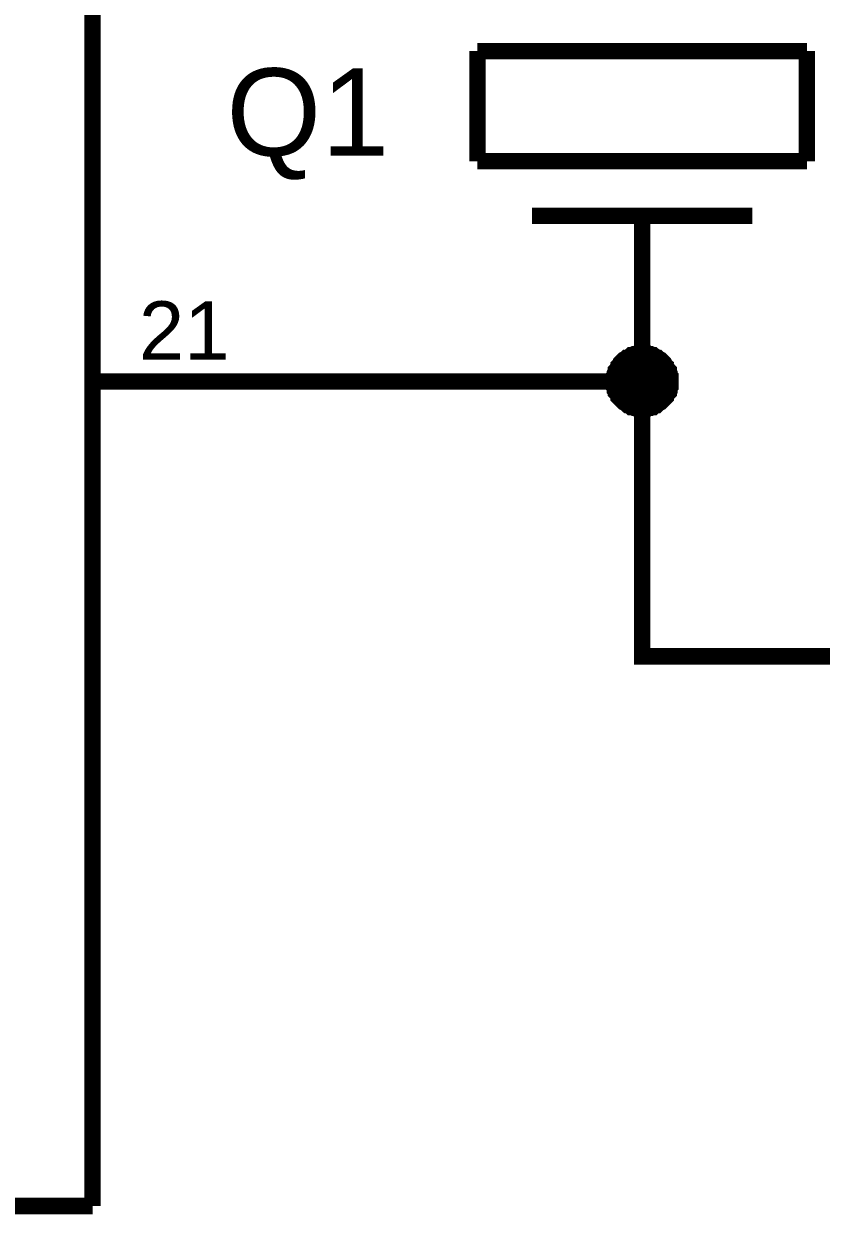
# Model space of a CAD drawing. Header units: millimetres. Extents: x -2024 to 917, y -725 to 13.
# Drawn here: x -1620.31 to -1605.81, y -316.83 to -295.17 of the extents above; entities that cross this region are included whole.
import ezdxf

# ---------------------------------------------------------------- set-up
doc = ezdxf.new("R2010")
doc.units = ezdxf.units.MM
doc.styles.get("Standard").update_dxf_attribs({"font": 'arial.ttf'})

msp = doc.modelspace()

# ---------------------------------------------------------------- linework, layer by layer
at = {"color": 7}
for points, const_width in [([(-1619.059, -285.415), (-1619.059, -316.678)], 0.3), ([(-1606.067, -295.665), (-1612.058, -295.665)], 0.3), ([(-1612.058, -295.665), (-1612.058, -297.669)], 0.3), ([(-1606.067, -297.669), (-1606.067, -295.665)], 0.3), ([(-1612.058, -297.669), (-1606.067, -297.669)], 0.3), ([(-1607.06, -298.662), (-1611.065, -298.662)], 0.3), ([(-1609.062, -298.662), (-1609.062, -300.417)], 0.3), ([(-1609.062, -300.417), (-1609.062, -301.676), (-1616.56, -301.676)], 0.3), ([(-1609.575, -301.676), (-1609.575, -301.643), (-1609.575, -301.626), (-1609.575, -301.593), (-1609.559, -301.577), (-1609.559, -301.543), (-1609.559, -301.527), (-1609.542, -301.494), (-1609.542, -301.477), (-1609.526, -301.461), (-1609.509, -301.427), (-1609.493, -301.411), (-1609.493, -301.394), (-1609.476, -301.378), (-1609.46, -301.345), (-1609.443, -301.328), (-1609.426, -301.312), (-1609.41, -301.295), (-1609.393, -301.278), (-1609.36, -301.262), (-1609.344, -301.245), (-1609.327, -301.245), (-1609.311, -301.229), (-1609.277, -301.212), (-1609.261, -301.196), (-1609.244, -301.196), (-1609.211, -301.179), (-1609.195, -301.179), (-1609.162, -301.179), (-1609.145, -301.163), (-1609.112, -301.163), (-1609.095, -301.163), (-1609.062, -301.163)], 0.3), ([(-1609.575, -301.676), (-1609.575, -301.643), (-1609.575, -301.626), (-1609.575, -301.593), (-1609.559, -301.577), (-1609.559, -301.543), (-1609.559, -301.527), (-1609.542, -301.494), (-1609.542, -301.477), (-1609.526, -301.461), (-1609.509, -301.427), (-1609.493, -301.411), (-1609.493, -301.394), (-1609.476, -301.378), (-1609.46, -301.345), (-1609.443, -301.328), (-1609.426, -301.312), (-1609.41, -301.295), (-1609.393, -301.278), (-1609.36, -301.262), (-1609.344, -301.245), (-1609.327, -301.245), (-1609.311, -301.229), (-1609.277, -301.212), (-1609.261, -301.196), (-1609.244, -301.196), (-1609.211, -301.179), (-1609.195, -301.179), (-1609.162, -301.179), (-1609.145, -301.163), (-1609.112, -301.163), (-1609.095, -301.163), (-1609.062, -301.163)], 0.3), ([(-1609.575, -301.676), (-1609.575, -301.643), (-1609.575, -301.626), (-1609.575, -301.593), (-1609.559, -301.577), (-1609.559, -301.543), (-1609.559, -301.527), (-1609.542, -301.494), (-1609.542, -301.477), (-1609.526, -301.461), (-1609.509, -301.427), (-1609.493, -301.411), (-1609.493, -301.394), (-1609.476, -301.378), (-1609.46, -301.345), (-1609.443, -301.328), (-1609.426, -301.312), (-1609.41, -301.295), (-1609.393, -301.278), (-1609.36, -301.262), (-1609.344, -301.245), (-1609.327, -301.245), (-1609.311, -301.229), (-1609.277, -301.212), (-1609.261, -301.196), (-1609.244, -301.196), (-1609.211, -301.179), (-1609.195, -301.179), (-1609.162, -301.179), (-1609.145, -301.163), (-1609.112, -301.163), (-1609.095, -301.163), (-1609.062, -301.163)], 0.3), ([(-1609.575, -301.676), (-1609.575, -301.643), (-1609.575, -301.626), (-1609.575, -301.593), (-1609.559, -301.577), (-1609.559, -301.543), (-1609.559, -301.527), (-1609.542, -301.494), (-1609.542, -301.477), (-1609.526, -301.461), (-1609.509, -301.427), (-1609.493, -301.411), (-1609.493, -301.394), (-1609.476, -301.378), (-1609.46, -301.345), (-1609.443, -301.328), (-1609.426, -301.312), (-1609.41, -301.295), (-1609.393, -301.278), (-1609.36, -301.262), (-1609.344, -301.245), (-1609.327, -301.245), (-1609.311, -301.229), (-1609.277, -301.212), (-1609.261, -301.196), (-1609.244, -301.196), (-1609.211, -301.179), (-1609.195, -301.179), (-1609.162, -301.179), (-1609.145, -301.163), (-1609.112, -301.163), (-1609.095, -301.163), (-1609.062, -301.163)], 0.3), ([(-1609.062, -301.163), (-1609.062, -301.163)], 0.3), ([(-1609.062, -301.163), (-1609.029, -301.163), (-1609.013, -301.163), (-1608.98, -301.163), (-1608.963, -301.179), (-1608.93, -301.179), (-1608.913, -301.179), (-1608.88, -301.196), (-1608.864, -301.196), (-1608.847, -301.212), (-1608.814, -301.229), (-1608.797, -301.245), (-1608.781, -301.245), (-1608.764, -301.262), (-1608.731, -301.278), (-1608.715, -301.295), (-1608.698, -301.312), (-1608.682, -301.328), (-1608.665, -301.345), (-1608.649, -301.378), (-1608.632, -301.394), (-1608.632, -301.411), (-1608.615, -301.427), (-1608.599, -301.461), (-1608.582, -301.477), (-1608.582, -301.494), (-1608.566, -301.527), (-1608.566, -301.543), (-1608.566, -301.577), (-1608.549, -301.593), (-1608.549, -301.626), (-1608.549, -301.643), (-1608.549, -301.676)], 0.3), ([(-1609.062, -301.163), (-1609.062, -301.163)], 0.3), ([(-1609.062, -301.163), (-1609.029, -301.163), (-1609.013, -301.163), (-1608.98, -301.163), (-1608.963, -301.179), (-1608.93, -301.179), (-1608.913, -301.179), (-1608.88, -301.196), (-1608.864, -301.196), (-1608.847, -301.212), (-1608.814, -301.229), (-1608.797, -301.245), (-1608.781, -301.245), (-1608.764, -301.262), (-1608.731, -301.278), (-1608.715, -301.295), (-1608.698, -301.312), (-1608.682, -301.328), (-1608.665, -301.345), (-1608.649, -301.378), (-1608.632, -301.394), (-1608.632, -301.411), (-1608.615, -301.427), (-1608.599, -301.461), (-1608.582, -301.477), (-1608.582, -301.494), (-1608.566, -301.527), (-1608.566, -301.543), (-1608.566, -301.577), (-1608.549, -301.593), (-1608.549, -301.626), (-1608.549, -301.643), (-1608.549, -301.676)], 0.3), ([(-1609.062, -301.163), (-1609.062, -301.163)], 0.3), ([(-1609.062, -301.163), (-1609.029, -301.163), (-1609.013, -301.163), (-1608.98, -301.163), (-1608.963, -301.179), (-1608.93, -301.179), (-1608.913, -301.179), (-1608.88, -301.196), (-1608.864, -301.196), (-1608.847, -301.212), (-1608.814, -301.229), (-1608.797, -301.245), (-1608.781, -301.245), (-1608.764, -301.262), (-1608.731, -301.278), (-1608.715, -301.295), (-1608.698, -301.312), (-1608.682, -301.328), (-1608.665, -301.345), (-1608.649, -301.378), (-1608.632, -301.394), (-1608.632, -301.411), (-1608.615, -301.427), (-1608.599, -301.461), (-1608.582, -301.477), (-1608.582, -301.494), (-1608.566, -301.527), (-1608.566, -301.543), (-1608.566, -301.577), (-1608.549, -301.593), (-1608.549, -301.626), (-1608.549, -301.643), (-1608.549, -301.676)], 0.3), ([(-1609.062, -301.163), (-1609.062, -301.163)], 0.3), ([(-1609.062, -301.163), (-1609.029, -301.163), (-1609.013, -301.163), (-1608.98, -301.163), (-1608.963, -301.179), (-1608.93, -301.179), (-1608.913, -301.179), (-1608.88, -301.196), (-1608.864, -301.196), (-1608.847, -301.212), (-1608.814, -301.229), (-1608.797, -301.245), (-1608.781, -301.245), (-1608.764, -301.262), (-1608.731, -301.278), (-1608.715, -301.295), (-1608.698, -301.312), (-1608.682, -301.328), (-1608.665, -301.345), (-1608.649, -301.378), (-1608.632, -301.394), (-1608.632, -301.411), (-1608.615, -301.427), (-1608.599, -301.461), (-1608.582, -301.477), (-1608.582, -301.494), (-1608.566, -301.527), (-1608.566, -301.543), (-1608.566, -301.577), (-1608.549, -301.593), (-1608.549, -301.626), (-1608.549, -301.643), (-1608.549, -301.676)], 0.3), ([(-1609.575, -301.676), (-1609.575, -301.643), (-1609.575, -301.626), (-1609.575, -301.593), (-1609.559, -301.577), (-1609.559, -301.543), (-1609.559, -301.527), (-1609.542, -301.494), (-1609.542, -301.477), (-1609.526, -301.461), (-1609.509, -301.427), (-1609.493, -301.411), (-1609.493, -301.394), (-1609.476, -301.378), (-1609.46, -301.345), (-1609.443, -301.328), (-1609.426, -301.312), (-1609.41, -301.295), (-1609.393, -301.278), (-1609.36, -301.262), (-1609.344, -301.245), (-1609.327, -301.245), (-1609.311, -301.229), (-1609.277, -301.212), (-1609.261, -301.196), (-1609.244, -301.196), (-1609.211, -301.179), (-1609.195, -301.179), (-1609.162, -301.179), (-1609.145, -301.163), (-1609.112, -301.163), (-1609.095, -301.163), (-1609.062, -301.163)], 0.0991), ([(-1609.575, -301.676), (-1609.575, -301.643), (-1609.575, -301.626), (-1609.575, -301.593), (-1609.559, -301.577), (-1609.559, -301.543), (-1609.559, -301.527), (-1609.542, -301.494), (-1609.542, -301.477), (-1609.526, -301.461), (-1609.509, -301.427), (-1609.493, -301.411), (-1609.493, -301.394), (-1609.476, -301.378), (-1609.46, -301.345), (-1609.443, -301.328), (-1609.426, -301.312), (-1609.41, -301.295), (-1609.393, -301.278), (-1609.36, -301.262), (-1609.344, -301.245), (-1609.327, -301.245), (-1609.311, -301.229), (-1609.277, -301.212), (-1609.261, -301.196), (-1609.244, -301.196), (-1609.211, -301.179), (-1609.195, -301.179), (-1609.162, -301.179), (-1609.145, -301.163), (-1609.112, -301.163), (-1609.095, -301.163), (-1609.062, -301.163)], 0.0991), ([(-1609.575, -301.676), (-1609.575, -301.643), (-1609.575, -301.626), (-1609.575, -301.593), (-1609.559, -301.577), (-1609.559, -301.543), (-1609.559, -301.527), (-1609.542, -301.494), (-1609.542, -301.477), (-1609.526, -301.461), (-1609.509, -301.427), (-1609.493, -301.411), (-1609.493, -301.394), (-1609.476, -301.378), (-1609.46, -301.345), (-1609.443, -301.328), (-1609.426, -301.312), (-1609.41, -301.295), (-1609.393, -301.278), (-1609.36, -301.262), (-1609.344, -301.245), (-1609.327, -301.245), (-1609.311, -301.229), (-1609.277, -301.212), (-1609.261, -301.196), (-1609.244, -301.196), (-1609.211, -301.179), (-1609.195, -301.179), (-1609.162, -301.179), (-1609.145, -301.163), (-1609.112, -301.163), (-1609.095, -301.163), (-1609.062, -301.163)], 0.0991), ([(-1609.575, -301.676), (-1609.575, -301.643), (-1609.575, -301.626), (-1609.575, -301.593), (-1609.559, -301.577), (-1609.559, -301.543), (-1609.559, -301.527), (-1609.542, -301.494), (-1609.542, -301.477), (-1609.526, -301.461), (-1609.509, -301.427), (-1609.493, -301.411), (-1609.493, -301.394), (-1609.476, -301.378), (-1609.46, -301.345), (-1609.443, -301.328), (-1609.426, -301.312), (-1609.41, -301.295), (-1609.393, -301.278), (-1609.36, -301.262), (-1609.344, -301.245), (-1609.327, -301.245), (-1609.311, -301.229), (-1609.277, -301.212), (-1609.261, -301.196), (-1609.244, -301.196), (-1609.211, -301.179), (-1609.195, -301.179), (-1609.162, -301.179), (-1609.145, -301.163), (-1609.112, -301.163), (-1609.095, -301.163), (-1609.062, -301.163)], 0.0991), ([(-1609.062, -301.163), (-1609.062, -301.163)], 0.0991), ([(-1609.062, -301.163), (-1609.029, -301.163), (-1609.013, -301.163), (-1608.98, -301.163), (-1608.963, -301.179), (-1608.93, -301.179), (-1608.913, -301.179), (-1608.88, -301.196), (-1608.864, -301.196), (-1608.847, -301.212), (-1608.814, -301.229), (-1608.797, -301.245), (-1608.781, -301.245), (-1608.764, -301.262), (-1608.731, -301.278), (-1608.715, -301.295), (-1608.698, -301.312), (-1608.682, -301.328), (-1608.665, -301.345), (-1608.649, -301.378), (-1608.632, -301.394), (-1608.632, -301.411), (-1608.615, -301.427), (-1608.599, -301.461), (-1608.582, -301.477), (-1608.582, -301.494), (-1608.566, -301.527), (-1608.566, -301.543), (-1608.566, -301.577), (-1608.549, -301.593), (-1608.549, -301.626), (-1608.549, -301.643), (-1608.549, -301.676)], 0.0991), ([(-1609.062, -301.163), (-1609.062, -301.163)], 0.0991), ([(-1609.062, -301.163), (-1609.029, -301.163), (-1609.013, -301.163), (-1608.98, -301.163), (-1608.963, -301.179), (-1608.93, -301.179), (-1608.913, -301.179), (-1608.88, -301.196), (-1608.864, -301.196), (-1608.847, -301.212), (-1608.814, -301.229), (-1608.797, -301.245), (-1608.781, -301.245), (-1608.764, -301.262), (-1608.731, -301.278), (-1608.715, -301.295), (-1608.698, -301.312), (-1608.682, -301.328), (-1608.665, -301.345), (-1608.649, -301.378), (-1608.632, -301.394), (-1608.632, -301.411), (-1608.615, -301.427), (-1608.599, -301.461), (-1608.582, -301.477), (-1608.582, -301.494), (-1608.566, -301.527), (-1608.566, -301.543), (-1608.566, -301.577), (-1608.549, -301.593), (-1608.549, -301.626), (-1608.549, -301.643), (-1608.549, -301.676)], 0.0991), ([(-1609.062, -301.163), (-1609.062, -301.163)], 0.0991), ([(-1609.062, -301.163), (-1609.029, -301.163), (-1609.013, -301.163), (-1608.98, -301.163), (-1608.963, -301.179), (-1608.93, -301.179), (-1608.913, -301.179), (-1608.88, -301.196), (-1608.864, -301.196), (-1608.847, -301.212), (-1608.814, -301.229), (-1608.797, -301.245), (-1608.781, -301.245), (-1608.764, -301.262), (-1608.731, -301.278), (-1608.715, -301.295), (-1608.698, -301.312), (-1608.682, -301.328), (-1608.665, -301.345), (-1608.649, -301.378), (-1608.632, -301.394), (-1608.632, -301.411), (-1608.615, -301.427), (-1608.599, -301.461), (-1608.582, -301.477), (-1608.582, -301.494), (-1608.566, -301.527), (-1608.566, -301.543), (-1608.566, -301.577), (-1608.549, -301.593), (-1608.549, -301.626), (-1608.549, -301.643), (-1608.549, -301.676)], 0.0991), ([(-1609.062, -301.163), (-1609.062, -301.163)], 0.0991), ([(-1609.062, -301.163), (-1609.029, -301.163), (-1609.013, -301.163), (-1608.98, -301.163), (-1608.963, -301.179), (-1608.93, -301.179), (-1608.913, -301.179), (-1608.88, -301.196), (-1608.864, -301.196), (-1608.847, -301.212), (-1608.814, -301.229), (-1608.797, -301.245), (-1608.781, -301.245), (-1608.764, -301.262), (-1608.731, -301.278), (-1608.715, -301.295), (-1608.698, -301.312), (-1608.682, -301.328), (-1608.665, -301.345), (-1608.649, -301.378), (-1608.632, -301.394), (-1608.632, -301.411), (-1608.615, -301.427), (-1608.599, -301.461), (-1608.582, -301.477), (-1608.582, -301.494), (-1608.566, -301.527), (-1608.566, -301.543), (-1608.566, -301.577), (-1608.549, -301.593), (-1608.549, -301.626), (-1608.549, -301.643), (-1608.549, -301.676)], 0.0991), ([(-1619.059, -301.676), (-1616.56, -301.676)], 0.3), ([(-1609.062, -302.173), (-1609.095, -302.173), (-1609.112, -302.173), (-1609.145, -302.173), (-1609.162, -302.156), (-1609.195, -302.156), (-1609.211, -302.156), (-1609.244, -302.14), (-1609.261, -302.14), (-1609.277, -302.123), (-1609.311, -302.106), (-1609.327, -302.106), (-1609.344, -302.09), (-1609.36, -302.073), (-1609.393, -302.057), (-1609.41, -302.04), (-1609.426, -302.024), (-1609.443, -302.007), (-1609.46, -301.99), (-1609.476, -301.974), (-1609.493, -301.957), (-1609.493, -301.941), (-1609.509, -301.908), (-1609.526, -301.891), (-1609.542, -301.875), (-1609.542, -301.841), (-1609.559, -301.825), (-1609.559, -301.808), (-1609.559, -301.775), (-1609.575, -301.759), (-1609.575, -301.726), (-1609.575, -301.709), (-1609.575, -301.676)], 0.3), ([(-1609.575, -301.676), (-1609.575, -301.676)], 0.3), ([(-1609.062, -302.173), (-1609.095, -302.173), (-1609.112, -302.173), (-1609.145, -302.173), (-1609.162, -302.156), (-1609.195, -302.156), (-1609.211, -302.156), (-1609.244, -302.14), (-1609.261, -302.14), (-1609.277, -302.123), (-1609.311, -302.106), (-1609.327, -302.106), (-1609.344, -302.09), (-1609.36, -302.073), (-1609.393, -302.057), (-1609.41, -302.04), (-1609.426, -302.024), (-1609.443, -302.007), (-1609.46, -301.99), (-1609.476, -301.974), (-1609.493, -301.957), (-1609.493, -301.941), (-1609.509, -301.908), (-1609.526, -301.891), (-1609.542, -301.875), (-1609.542, -301.841), (-1609.559, -301.825), (-1609.559, -301.808), (-1609.559, -301.775), (-1609.575, -301.759), (-1609.575, -301.726), (-1609.575, -301.709), (-1609.575, -301.676)], 0.3), ([(-1609.575, -301.676), (-1609.575, -301.676)], 0.3), ([(-1609.062, -302.173), (-1609.095, -302.173), (-1609.112, -302.173), (-1609.145, -302.173), (-1609.162, -302.156), (-1609.195, -302.156), (-1609.211, -302.156), (-1609.244, -302.14), (-1609.261, -302.14), (-1609.277, -302.123), (-1609.311, -302.106), (-1609.327, -302.106), (-1609.344, -302.09), (-1609.36, -302.073), (-1609.393, -302.057), (-1609.41, -302.04), (-1609.426, -302.024), (-1609.443, -302.007), (-1609.46, -301.99), (-1609.476, -301.974), (-1609.493, -301.957), (-1609.493, -301.941), (-1609.509, -301.908), (-1609.526, -301.891), (-1609.542, -301.875), (-1609.542, -301.841), (-1609.559, -301.825), (-1609.559, -301.808), (-1609.559, -301.775), (-1609.575, -301.759), (-1609.575, -301.726), (-1609.575, -301.709), (-1609.575, -301.676)], 0.3), ([(-1609.575, -301.676), (-1609.575, -301.676)], 0.3), ([(-1609.062, -302.173), (-1609.095, -302.173), (-1609.112, -302.173), (-1609.145, -302.173), (-1609.162, -302.156), (-1609.195, -302.156), (-1609.211, -302.156), (-1609.244, -302.14), (-1609.261, -302.14), (-1609.277, -302.123), (-1609.311, -302.106), (-1609.327, -302.106), (-1609.344, -302.09), (-1609.36, -302.073), (-1609.393, -302.057), (-1609.41, -302.04), (-1609.426, -302.024), (-1609.443, -302.007), (-1609.46, -301.99), (-1609.476, -301.974), (-1609.493, -301.957), (-1609.493, -301.941), (-1609.509, -301.908), (-1609.526, -301.891), (-1609.542, -301.875), (-1609.542, -301.841), (-1609.559, -301.825), (-1609.559, -301.808), (-1609.559, -301.775), (-1609.575, -301.759), (-1609.575, -301.726), (-1609.575, -301.709), (-1609.575, -301.676)], 0.3), ([(-1609.575, -301.676), (-1609.575, -301.676)], 0.3), ([(-1609.062, -302.173), (-1609.095, -302.173), (-1609.112, -302.173), (-1609.145, -302.173), (-1609.162, -302.156), (-1609.195, -302.156), (-1609.211, -302.156), (-1609.244, -302.14), (-1609.261, -302.14), (-1609.277, -302.123), (-1609.311, -302.106), (-1609.327, -302.106), (-1609.344, -302.09), (-1609.36, -302.073), (-1609.393, -302.057), (-1609.41, -302.04), (-1609.426, -302.024), (-1609.443, -302.007), (-1609.46, -301.99), (-1609.476, -301.974), (-1609.493, -301.957), (-1609.493, -301.941), (-1609.509, -301.908), (-1609.526, -301.891), (-1609.542, -301.875), (-1609.542, -301.841), (-1609.559, -301.825), (-1609.559, -301.808), (-1609.559, -301.775), (-1609.575, -301.759), (-1609.575, -301.726), (-1609.575, -301.709), (-1609.575, -301.676)], 0.0991), ([(-1609.575, -301.676), (-1609.575, -301.676)], 0.0991), ([(-1609.062, -302.173), (-1609.095, -302.173), (-1609.112, -302.173), (-1609.145, -302.173), (-1609.162, -302.156), (-1609.195, -302.156), (-1609.211, -302.156), (-1609.244, -302.14), (-1609.261, -302.14), (-1609.277, -302.123), (-1609.311, -302.106), (-1609.327, -302.106), (-1609.344, -302.09), (-1609.36, -302.073), (-1609.393, -302.057), (-1609.41, -302.04), (-1609.426, -302.024), (-1609.443, -302.007), (-1609.46, -301.99), (-1609.476, -301.974), (-1609.493, -301.957), (-1609.493, -301.941), (-1609.509, -301.908), (-1609.526, -301.891), (-1609.542, -301.875), (-1609.542, -301.841), (-1609.559, -301.825), (-1609.559, -301.808), (-1609.559, -301.775), (-1609.575, -301.759), (-1609.575, -301.726), (-1609.575, -301.709), (-1609.575, -301.676)], 0.0991), ([(-1609.575, -301.676), (-1609.575, -301.676)], 0.0991), ([(-1609.062, -302.173), (-1609.095, -302.173), (-1609.112, -302.173), (-1609.145, -302.173), (-1609.162, -302.156), (-1609.195, -302.156), (-1609.211, -302.156), (-1609.244, -302.14), (-1609.261, -302.14), (-1609.277, -302.123), (-1609.311, -302.106), (-1609.327, -302.106), (-1609.344, -302.09), (-1609.36, -302.073), (-1609.393, -302.057), (-1609.41, -302.04), (-1609.426, -302.024), (-1609.443, -302.007), (-1609.46, -301.99), (-1609.476, -301.974), (-1609.493, -301.957), (-1609.493, -301.941), (-1609.509, -301.908), (-1609.526, -301.891), (-1609.542, -301.875), (-1609.542, -301.841), (-1609.559, -301.825), (-1609.559, -301.808), (-1609.559, -301.775), (-1609.575, -301.759), (-1609.575, -301.726), (-1609.575, -301.709), (-1609.575, -301.676)], 0.0991), ([(-1609.575, -301.676), (-1609.575, -301.676)], 0.0991), ([(-1609.062, -302.173), (-1609.095, -302.173), (-1609.112, -302.173), (-1609.145, -302.173), (-1609.162, -302.156), (-1609.195, -302.156), (-1609.211, -302.156), (-1609.244, -302.14), (-1609.261, -302.14), (-1609.277, -302.123), (-1609.311, -302.106), (-1609.327, -302.106), (-1609.344, -302.09), (-1609.36, -302.073), (-1609.393, -302.057), (-1609.41, -302.04), (-1609.426, -302.024), (-1609.443, -302.007), (-1609.46, -301.99), (-1609.476, -301.974), (-1609.493, -301.957), (-1609.493, -301.941), (-1609.509, -301.908), (-1609.526, -301.891), (-1609.542, -301.875), (-1609.542, -301.841), (-1609.559, -301.825), (-1609.559, -301.808), (-1609.559, -301.775), (-1609.575, -301.759), (-1609.575, -301.726), (-1609.575, -301.709), (-1609.575, -301.676)], 0.0991), ([(-1609.575, -301.676), (-1609.575, -301.676)], 0.0991), ([(-1608.549, -301.676), (-1608.549, -301.709), (-1608.549, -301.726), (-1608.549, -301.759), (-1608.566, -301.775), (-1608.566, -301.808), (-1608.566, -301.825), (-1608.582, -301.841), (-1608.582, -301.875), (-1608.599, -301.891), (-1608.615, -301.908), (-1608.632, -301.941), (-1608.632, -301.957), (-1608.649, -301.974), (-1608.665, -301.99), (-1608.682, -302.007), (-1608.698, -302.024), (-1608.715, -302.04), (-1608.731, -302.057), (-1608.764, -302.073), (-1608.781, -302.09), (-1608.797, -302.106), (-1608.814, -302.106), (-1608.847, -302.123), (-1608.864, -302.14), (-1608.88, -302.14), (-1608.913, -302.156), (-1608.93, -302.156), (-1608.963, -302.156), (-1608.98, -302.173), (-1609.013, -302.173), (-1609.029, -302.173), (-1609.062, -302.173)], 0.3), ([(-1609.062, -301.676), (-1609.062, -306.677), (-1604.064, -306.677)], 0.3), ([(-1608.549, -301.676), (-1608.549, -301.709), (-1608.549, -301.726), (-1608.549, -301.759), (-1608.566, -301.775), (-1608.566, -301.808), (-1608.566, -301.825), (-1608.582, -301.841), (-1608.582, -301.875), (-1608.599, -301.891), (-1608.615, -301.908), (-1608.632, -301.941), (-1608.632, -301.957), (-1608.649, -301.974), (-1608.665, -301.99), (-1608.682, -302.007), (-1608.698, -302.024), (-1608.715, -302.04), (-1608.731, -302.057), (-1608.764, -302.073), (-1608.781, -302.09), (-1608.797, -302.106), (-1608.814, -302.106), (-1608.847, -302.123), (-1608.864, -302.14), (-1608.88, -302.14), (-1608.913, -302.156), (-1608.93, -302.156), (-1608.963, -302.156), (-1608.98, -302.173), (-1609.013, -302.173), (-1609.029, -302.173), (-1609.062, -302.173)], 0.3), ([(-1608.549, -301.676), (-1608.549, -301.709), (-1608.549, -301.726), (-1608.549, -301.759), (-1608.566, -301.775), (-1608.566, -301.808), (-1608.566, -301.825), (-1608.582, -301.841), (-1608.582, -301.875), (-1608.599, -301.891), (-1608.615, -301.908), (-1608.632, -301.941), (-1608.632, -301.957), (-1608.649, -301.974), (-1608.665, -301.99), (-1608.682, -302.007), (-1608.698, -302.024), (-1608.715, -302.04), (-1608.731, -302.057), (-1608.764, -302.073), (-1608.781, -302.09), (-1608.797, -302.106), (-1608.814, -302.106), (-1608.847, -302.123), (-1608.864, -302.14), (-1608.88, -302.14), (-1608.913, -302.156), (-1608.93, -302.156), (-1608.963, -302.156), (-1608.98, -302.173), (-1609.013, -302.173), (-1609.029, -302.173), (-1609.062, -302.173)], 0.3), ([(-1608.549, -301.676), (-1608.549, -301.709), (-1608.549, -301.726), (-1608.549, -301.759), (-1608.566, -301.775), (-1608.566, -301.808), (-1608.566, -301.825), (-1608.582, -301.841), (-1608.582, -301.875), (-1608.599, -301.891), (-1608.615, -301.908), (-1608.632, -301.941), (-1608.632, -301.957), (-1608.649, -301.974), (-1608.665, -301.99), (-1608.682, -302.007), (-1608.698, -302.024), (-1608.715, -302.04), (-1608.731, -302.057), (-1608.764, -302.073), (-1608.781, -302.09), (-1608.797, -302.106), (-1608.814, -302.106), (-1608.847, -302.123), (-1608.864, -302.14), (-1608.88, -302.14), (-1608.913, -302.156), (-1608.93, -302.156), (-1608.963, -302.156), (-1608.98, -302.173), (-1609.013, -302.173), (-1609.029, -302.173), (-1609.062, -302.173)], 0.3), ([(-1608.549, -301.676), (-1608.549, -301.709), (-1608.549, -301.726), (-1608.549, -301.759), (-1608.566, -301.775), (-1608.566, -301.808), (-1608.566, -301.825), (-1608.582, -301.841), (-1608.582, -301.875), (-1608.599, -301.891), (-1608.615, -301.908), (-1608.632, -301.941), (-1608.632, -301.957), (-1608.649, -301.974), (-1608.665, -301.99), (-1608.682, -302.007), (-1608.698, -302.024), (-1608.715, -302.04), (-1608.731, -302.057), (-1608.764, -302.073), (-1608.781, -302.09), (-1608.797, -302.106), (-1608.814, -302.106), (-1608.847, -302.123), (-1608.864, -302.14), (-1608.88, -302.14), (-1608.913, -302.156), (-1608.93, -302.156), (-1608.963, -302.156), (-1608.98, -302.173), (-1609.013, -302.173), (-1609.029, -302.173), (-1609.062, -302.173)], 0.0991), ([(-1608.549, -301.676), (-1608.549, -301.709), (-1608.549, -301.726), (-1608.549, -301.759), (-1608.566, -301.775), (-1608.566, -301.808), (-1608.566, -301.825), (-1608.582, -301.841), (-1608.582, -301.875), (-1608.599, -301.891), (-1608.615, -301.908), (-1608.632, -301.941), (-1608.632, -301.957), (-1608.649, -301.974), (-1608.665, -301.99), (-1608.682, -302.007), (-1608.698, -302.024), (-1608.715, -302.04), (-1608.731, -302.057), (-1608.764, -302.073), (-1608.781, -302.09), (-1608.797, -302.106), (-1608.814, -302.106), (-1608.847, -302.123), (-1608.864, -302.14), (-1608.88, -302.14), (-1608.913, -302.156), (-1608.93, -302.156), (-1608.963, -302.156), (-1608.98, -302.173), (-1609.013, -302.173), (-1609.029, -302.173), (-1609.062, -302.173)], 0.0991), ([(-1608.549, -301.676), (-1608.549, -301.709), (-1608.549, -301.726), (-1608.549, -301.759), (-1608.566, -301.775), (-1608.566, -301.808), (-1608.566, -301.825), (-1608.582, -301.841), (-1608.582, -301.875), (-1608.599, -301.891), (-1608.615, -301.908), (-1608.632, -301.941), (-1608.632, -301.957), (-1608.649, -301.974), (-1608.665, -301.99), (-1608.682, -302.007), (-1608.698, -302.024), (-1608.715, -302.04), (-1608.731, -302.057), (-1608.764, -302.073), (-1608.781, -302.09), (-1608.797, -302.106), (-1608.814, -302.106), (-1608.847, -302.123), (-1608.864, -302.14), (-1608.88, -302.14), (-1608.913, -302.156), (-1608.93, -302.156), (-1608.963, -302.156), (-1608.98, -302.173), (-1609.013, -302.173), (-1609.029, -302.173), (-1609.062, -302.173)], 0.0991), ([(-1608.549, -301.676), (-1608.549, -301.709), (-1608.549, -301.726), (-1608.549, -301.759), (-1608.566, -301.775), (-1608.566, -301.808), (-1608.566, -301.825), (-1608.582, -301.841), (-1608.582, -301.875), (-1608.599, -301.891), (-1608.615, -301.908), (-1608.632, -301.941), (-1608.632, -301.957), (-1608.649, -301.974), (-1608.665, -301.99), (-1608.682, -302.007), (-1608.698, -302.024), (-1608.715, -302.04), (-1608.731, -302.057), (-1608.764, -302.073), (-1608.781, -302.09), (-1608.797, -302.106), (-1608.814, -302.106), (-1608.847, -302.123), (-1608.864, -302.14), (-1608.88, -302.14), (-1608.913, -302.156), (-1608.93, -302.156), (-1608.963, -302.156), (-1608.98, -302.173), (-1609.013, -302.173), (-1609.029, -302.173), (-1609.062, -302.173)], 0.0991), ([(-1608.549, -301.676), (-1608.549, -301.676), (-1608.549, -301.676), (-1608.549, -301.676), (-1608.549, -301.676), (-1608.549, -301.676), (-1608.549, -301.676), (-1608.549, -301.676), (-1608.549, -301.676), (-1608.549, -301.676), (-1608.549, -301.676), (-1608.549, -301.676), (-1608.549, -301.676), (-1608.549, -301.676), (-1608.549, -301.676), (-1608.549, -301.676), (-1608.549, -301.676), (-1608.549, -301.676), (-1608.549, -301.676), (-1608.549, -301.676), (-1608.549, -301.676), (-1608.549, -301.676), (-1608.549, -301.676), (-1608.549, -301.676), (-1608.549, -301.676), (-1608.549, -301.676), (-1608.549, -301.676), (-1608.549, -301.676), (-1608.549, -301.676), (-1608.549, -301.676), (-1608.549, -301.676), (-1608.549, -301.676), (-1608.549, -301.676)], 0.3), ([(-1608.549, -301.676), (-1608.549, -301.676)], 0.3), ([(-1608.549, -301.676), (-1608.549, -301.676), (-1608.549, -301.676), (-1608.549, -301.676), (-1608.549, -301.676), (-1608.549, -301.676), (-1608.549, -301.676), (-1608.549, -301.676), (-1608.549, -301.676), (-1608.549, -301.676), (-1608.549, -301.676), (-1608.549, -301.676), (-1608.549, -301.676), (-1608.549, -301.676), (-1608.549, -301.676), (-1608.549, -301.676), (-1608.549, -301.676), (-1608.549, -301.676), (-1608.549, -301.676), (-1608.549, -301.676), (-1608.549, -301.676), (-1608.549, -301.676), (-1608.549, -301.676), (-1608.549, -301.676), (-1608.549, -301.676), (-1608.549, -301.676), (-1608.549, -301.676), (-1608.549, -301.676), (-1608.549, -301.676), (-1608.549, -301.676), (-1608.549, -301.676), (-1608.549, -301.676), (-1608.549, -301.676)], 0.3), ([(-1608.549, -301.676), (-1608.549, -301.676)], 0.3), ([(-1608.549, -301.676), (-1608.549, -301.676), (-1608.549, -301.676), (-1608.549, -301.676), (-1608.549, -301.676), (-1608.549, -301.676), (-1608.549, -301.676), (-1608.549, -301.676), (-1608.549, -301.676), (-1608.549, -301.676), (-1608.549, -301.676), (-1608.549, -301.676), (-1608.549, -301.676), (-1608.549, -301.676), (-1608.549, -301.676), (-1608.549, -301.676), (-1608.549, -301.676), (-1608.549, -301.676), (-1608.549, -301.676), (-1608.549, -301.676), (-1608.549, -301.676), (-1608.549, -301.676), (-1608.549, -301.676), (-1608.549, -301.676), (-1608.549, -301.676), (-1608.549, -301.676), (-1608.549, -301.676), (-1608.549, -301.676), (-1608.549, -301.676), (-1608.549, -301.676), (-1608.549, -301.676), (-1608.549, -301.676), (-1608.549, -301.676)], 0.3), ([(-1608.549, -301.676), (-1608.549, -301.676)], 0.3), ([(-1608.549, -301.676), (-1608.549, -301.676), (-1608.549, -301.676), (-1608.549, -301.676), (-1608.549, -301.676), (-1608.549, -301.676), (-1608.549, -301.676), (-1608.549, -301.676), (-1608.549, -301.676), (-1608.549, -301.676), (-1608.549, -301.676), (-1608.549, -301.676), (-1608.549, -301.676), (-1608.549, -301.676), (-1608.549, -301.676), (-1608.549, -301.676), (-1608.549, -301.676), (-1608.549, -301.676), (-1608.549, -301.676), (-1608.549, -301.676), (-1608.549, -301.676), (-1608.549, -301.676), (-1608.549, -301.676), (-1608.549, -301.676), (-1608.549, -301.676), (-1608.549, -301.676), (-1608.549, -301.676), (-1608.549, -301.676), (-1608.549, -301.676), (-1608.549, -301.676), (-1608.549, -301.676), (-1608.549, -301.676), (-1608.549, -301.676)], 0.3), ([(-1608.549, -301.676), (-1608.549, -301.676)], 0.3), ([(-1608.549, -301.676), (-1608.549, -301.676), (-1608.549, -301.676), (-1608.549, -301.676), (-1608.549, -301.676), (-1608.549, -301.676), (-1608.549, -301.676), (-1608.549, -301.676), (-1608.549, -301.676), (-1608.549, -301.676), (-1608.549, -301.676), (-1608.549, -301.676), (-1608.549, -301.676), (-1608.549, -301.676), (-1608.549, -301.676), (-1608.549, -301.676), (-1608.549, -301.676), (-1608.549, -301.676), (-1608.549, -301.676), (-1608.549, -301.676), (-1608.549, -301.676), (-1608.549, -301.676), (-1608.549, -301.676), (-1608.549, -301.676), (-1608.549, -301.676), (-1608.549, -301.676), (-1608.549, -301.676), (-1608.549, -301.676), (-1608.549, -301.676), (-1608.549, -301.676), (-1608.549, -301.676), (-1608.549, -301.676), (-1608.549, -301.676)], 0.0991), ([(-1608.549, -301.676), (-1608.549, -301.676)], 0.0991), ([(-1608.549, -301.676), (-1608.549, -301.676), (-1608.549, -301.676), (-1608.549, -301.676), (-1608.549, -301.676), (-1608.549, -301.676), (-1608.549, -301.676), (-1608.549, -301.676), (-1608.549, -301.676), (-1608.549, -301.676), (-1608.549, -301.676), (-1608.549, -301.676), (-1608.549, -301.676), (-1608.549, -301.676), (-1608.549, -301.676), (-1608.549, -301.676), (-1608.549, -301.676), (-1608.549, -301.676), (-1608.549, -301.676), (-1608.549, -301.676), (-1608.549, -301.676), (-1608.549, -301.676), (-1608.549, -301.676), (-1608.549, -301.676), (-1608.549, -301.676), (-1608.549, -301.676), (-1608.549, -301.676), (-1608.549, -301.676), (-1608.549, -301.676), (-1608.549, -301.676), (-1608.549, -301.676), (-1608.549, -301.676), (-1608.549, -301.676)], 0.0991), ([(-1608.549, -301.676), (-1608.549, -301.676)], 0.0991), ([(-1608.549, -301.676), (-1608.549, -301.676), (-1608.549, -301.676), (-1608.549, -301.676), (-1608.549, -301.676), (-1608.549, -301.676), (-1608.549, -301.676), (-1608.549, -301.676), (-1608.549, -301.676), (-1608.549, -301.676), (-1608.549, -301.676), (-1608.549, -301.676), (-1608.549, -301.676), (-1608.549, -301.676), (-1608.549, -301.676), (-1608.549, -301.676), (-1608.549, -301.676), (-1608.549, -301.676), (-1608.549, -301.676), (-1608.549, -301.676), (-1608.549, -301.676), (-1608.549, -301.676), (-1608.549, -301.676), (-1608.549, -301.676), (-1608.549, -301.676), (-1608.549, -301.676), (-1608.549, -301.676), (-1608.549, -301.676), (-1608.549, -301.676), (-1608.549, -301.676), (-1608.549, -301.676), (-1608.549, -301.676), (-1608.549, -301.676)], 0.0991), ([(-1608.549, -301.676), (-1608.549, -301.676)], 0.0991), ([(-1608.549, -301.676), (-1608.549, -301.676), (-1608.549, -301.676), (-1608.549, -301.676), (-1608.549, -301.676), (-1608.549, -301.676), (-1608.549, -301.676), (-1608.549, -301.676), (-1608.549, -301.676), (-1608.549, -301.676), (-1608.549, -301.676), (-1608.549, -301.676), (-1608.549, -301.676), (-1608.549, -301.676), (-1608.549, -301.676), (-1608.549, -301.676), (-1608.549, -301.676), (-1608.549, -301.676), (-1608.549, -301.676), (-1608.549, -301.676), (-1608.549, -301.676), (-1608.549, -301.676), (-1608.549, -301.676), (-1608.549, -301.676), (-1608.549, -301.676), (-1608.549, -301.676), (-1608.549, -301.676), (-1608.549, -301.676), (-1608.549, -301.676), (-1608.549, -301.676), (-1608.549, -301.676), (-1608.549, -301.676), (-1608.549, -301.676)], 0.0991), ([(-1608.549, -301.676), (-1608.549, -301.676)], 0.0991), ([(-1639.053, -316.678), (-1619.059, -316.678)], 0.3)]:
    msp.add_lwpolyline(points, dxfattribs=dict(at, const_width=const_width))
at = {"color": 7, "const_width": 0.508}
msp.add_lwpolyline([(-1609.352, -301.662, 1), (-1608.844, -301.662, 1)], format="xyb", close=True, dxfattribs=at)

# ---------------------------------------------------------------- texts
at = {"color": 7}
for s, height, p in [('Q1', 1.5897, (-1616.626, -297.569)), ('21', 1.0598, (-1618.215, -301.278))]:
    msp.add_text(s, height=height, dxfattribs=at).set_placement(p)

doc.saveas('drawing.dxf')
